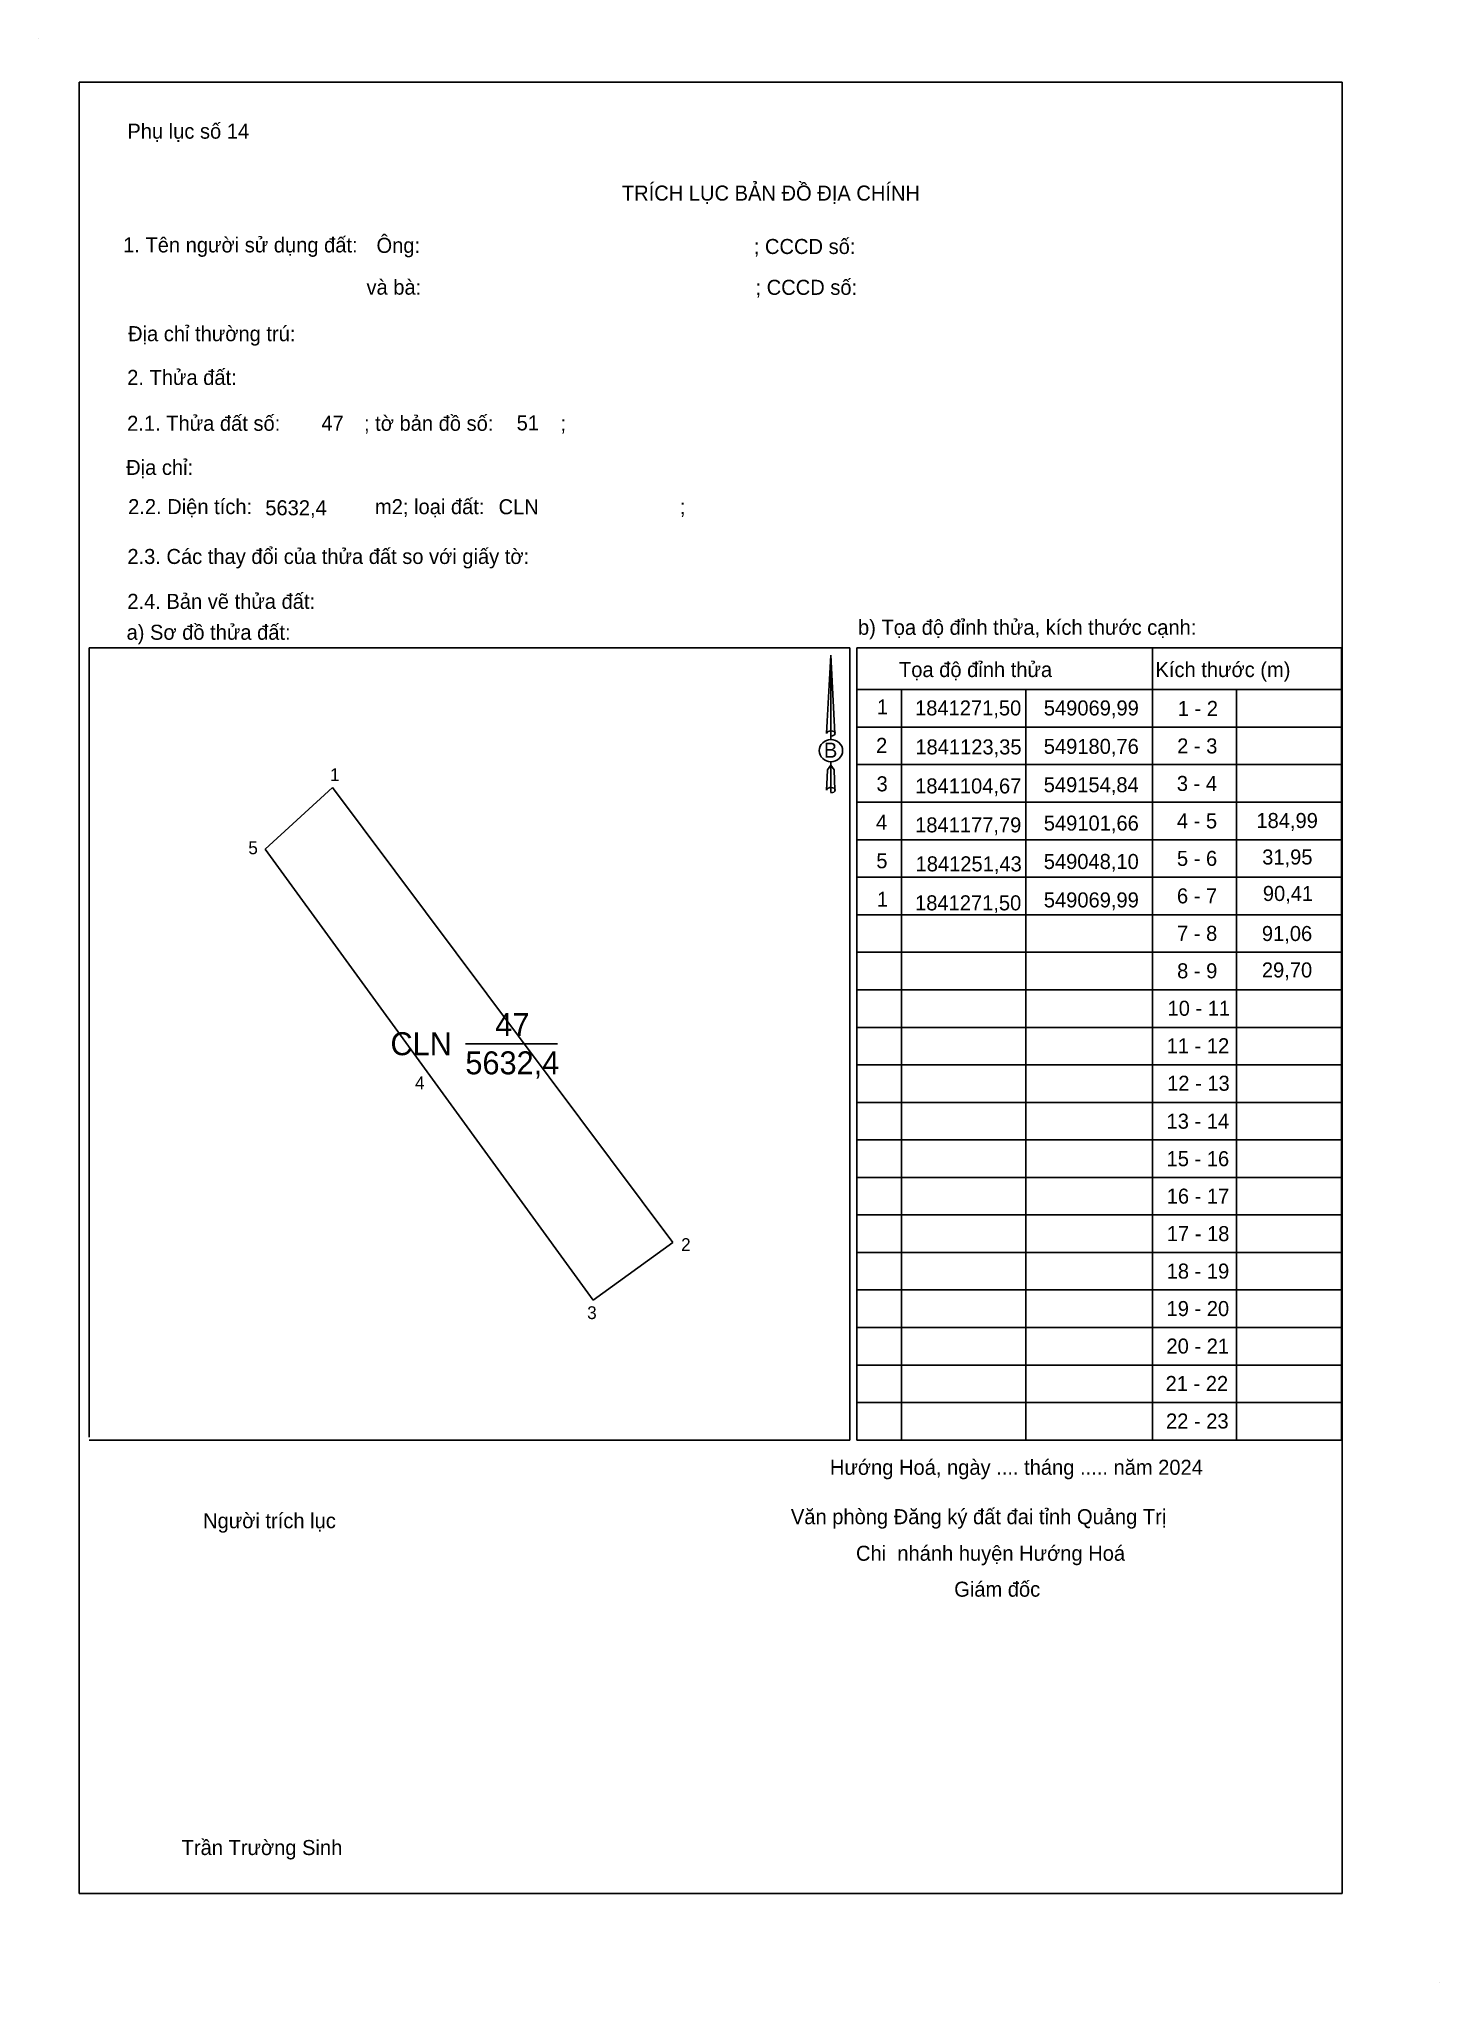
# Model space of a CAD drawing. Extents: x 548974 to 549430, y 1840883 to 1841515.
import ezdxf

# ---------------------------------------------------------------- set-up
doc = ezdxf.new("R2010")
doc.units = 0
for name, color, linetype in [('CanhThua', 7, 'Continuous'), ('hsktNoiDung', 7, 'Continuous'), ('hsktTemplate', 7, 'Continuous'), ('NhanDiaChinhThua', 7, 'Continuous'), ('SoHieuDinhThua', 7, 'Continuous')]:
    doc.layers.add(name, color=color, linetype=linetype)

msp = doc.modelspace()

# ---------------------------------------------------------------- linework, layer by layer
at = {"layer": 'CanhThua'}
for p, q in [((549048.1, 1841251.43), (549069.99, 1841271.5)), ((549069.99, 1841271.5), (549180.77, 1841123.35)), ((549101.66, 1841177.79), (549048.1, 1841251.43)), ((549154.84, 1841104.67), (549101.66, 1841177.79)), ((549180.77, 1841123.35), (549154.84, 1841104.67))]:
    msp.add_line(p, q, dxfattribs=at)
at = {"layer": 'hsktTemplate'}
for p, q in [((548974.43, 1841515.11), (548974.43, 1841515.11)), ((548987.6, 1841501.06), (549398.64, 1841501.06)), ((548987.6, 1840911.58), (548987.6, 1841501.06)), ((549398.64, 1841501.06), (549398.64, 1840911.58)), ((548990.76, 1841316.97), (549238.38, 1841316.97)), ((548990.76, 1841060.01), (548990.76, 1841316.97)), ((549238.38, 1841316.97), (549238.38, 1841059.09)), ((549240.69, 1841316.97), (549240.69, 1841059.09)), ((549240.69, 1841316.97), (549336.86, 1841316.97)), ((549336.86, 1841059.09), (549336.86, 1841316.97)), ((549336.86, 1841316.97), (549398.41, 1841316.97)), ((549398.41, 1841316.97), (549398.41, 1841059.09)), ((549232.23, 1841314.59), (549231.06, 1841293.08)), ((549232.23, 1841314.59), (549233.52, 1841289.09)), ((549232.23, 1841314.59), (549233.52, 1841289.09)), ((549232.23, 1841289.95), (549232.23, 1841314.59)), ((549232.23, 1841314.59), (549233.52, 1841289.09)), ((549241.01, 1841303.33), (549398.41, 1841303.33)), ((549255.22, 1841303.33), (549255.22, 1841059.09)), ((549295.64, 1841303.33), (549295.64, 1841059.09)), ((549364.22, 1841303.33), (549364.22, 1841059.09)), ((549231.06, 1841293.08), (549230.79, 1841289.09)), ((549232.23, 1841289.95), (549232.23, 1841289.01)), ((549232.23, 1841289.01), (549232.23, 1841288.27)), ((549232.23, 1841288.27), (549232.23, 1841287.29)), ((549232.23, 1841288.27), (549232.23, 1841287.29)), ((549232.23, 1841288.27), (549232.23, 1841287.29)), ((549233.52, 1841289.09), (549233.52, 1841289.09)), ((549240.69, 1841291.12), (549398.41, 1841291.12)), ((549232.23, 1841278.72), (549231.14, 1841277.27)), ((549232.23, 1841278.72), (549232.23, 1841279.85)), ((549232.23, 1841278.72), (549232.23, 1841279.85)), ((549232.23, 1841278.72), (549232.23, 1841279.85)), ((549232.23, 1841278.72), (549233.25, 1841277.27)), ((549232.23, 1841278.72), (549233.25, 1841277.27)), ((549232.23, 1841278.72), (549233.25, 1841277.27)), ((549232.23, 1841271.52), (549232.23, 1841278.72)), ((549240.69, 1841278.91), (549398.41, 1841278.91)), ((549231.06, 1841274.69), (549230.79, 1841270.66)), ((549231.14, 1841277.27), (549231.06, 1841274.69)), ((549233.25, 1841277.27), (549233.52, 1841270.66)), ((549233.25, 1841277.27), (549233.52, 1841270.66)), ((549233.25, 1841277.27), (549233.52, 1841270.66)), ((549232.23, 1841271.52), (549232.23, 1841270.51)), ((549232.23, 1841270.51), (549232.23, 1841269.8)), ((549233.52, 1841270.66), (549233.52, 1841270.66)), ((549240.69, 1841266.69), (549398.41, 1841266.69)), ((549240.69, 1841254.48), (549398.41, 1841254.48)), ((549240.69, 1841242.27), (549398.41, 1841242.27)), ((549240.69, 1841230.06), (549398.41, 1841230.06)), ((549240.69, 1841217.85), (549398.41, 1841217.85)), ((549240.69, 1841205.63), (549398.41, 1841205.63)), ((549240.69, 1841193.42), (549398.41, 1841193.42)), ((549240.69, 1841181.21), (549398.41, 1841181.21)), ((549240.69, 1841169), (549398.41, 1841169)), ((549240.69, 1841156.79), (549398.41, 1841156.79)), ((549240.69, 1841144.57), (549398.41, 1841144.57)), ((549240.69, 1841132.36), (549398.41, 1841132.36)), ((549240.69, 1841120.15), (549398.41, 1841120.15)), ((549240.69, 1841107.94), (549398.41, 1841107.94)), ((549240.69, 1841095.73), (549398.41, 1841095.73)), ((549240.69, 1841083.51), (549398.41, 1841083.51)), ((549240.69, 1841071.3), (549398.41, 1841071.3)), ((549238.38, 1841059.09), (548990.76, 1841059.09)), ((549336.86, 1841059.09), (549240.69, 1841059.09)), ((549336.86, 1841059.09), (549398.41, 1841059.09)), ((549398.64, 1840911.58), (548987.6, 1840911.58)), ((549430.2, 1840882.68), (549430.2, 1840882.68))]:
    msp.add_line(p, q, dxfattribs=at)
msp.add_ellipse((549232.24, 1841283.48), major_axis=(3.8, 0), ratio=0.952727, dxfattribs=at)
for centre, start_param, end_param in [((549232.24, 1841289.06), 1.570796, 3.074452), ((549232.24, 1841289.06), 0.067141, 1.570796), ((549232.24, 1841289.06), 4.712389, 6.283185), ((549232.24, 1841270.6), 2.491069, 3.074278), ((549232.24, 1841270.6), 1.570796, 2.491069), ((549232.24, 1841270.6), 0.067141, 1.570796), ((549232.24, 1841270.6), 4.712389, 6.283185)]:
    msp.add_ellipse(centre, major_axis=(1.39, 0), ratio=0.614131, start_param=start_param, end_param=end_param, dxfattribs=at)
at = {"layer": 'NhanDiaChinhThua'}
msp.add_line((549113.26, 1841188.09), (549143.24, 1841188.09), dxfattribs=at)

# ---------------------------------------------------------------- texts
at = {"layer": 'hsktNoiDung'}
for s, height, p in [('47', 4.892, (549066.39, 1841387.6)), ('51', 4.892, (549129.94, 1841387.69)), ('5632,4', 4.892, (549048.13, 1841360.06)), ('CLN', 4.892, (549124.06, 1841360.39)), ('1', 4.89, (549247.22, 1841295.26)), ('1841271,50', 4.892, (549259.62, 1841294.92)), ('549069,99', 4.892, (549301.53, 1841294.92)), ('2', 4.89, (549246.93, 1841282.74)), ('1841123,35', 4.892, (549259.72, 1841282.24)), ('549180,76', 4.892, (549301.52, 1841282.42)), ('3', 4.89, (549247.08, 1841270.22)), ('1841104,67', 4.892, (549259.65, 1841269.55)), ('549154,84', 4.892, (549301.5, 1841269.93)), ('4', 4.89, (549246.9, 1841257.7)), ('1841177,79', 4.892, (549259.64, 1841256.86)), ('549101,66', 4.892, (549301.52, 1841257.44)), ('184,99', 4.892, (549370.72, 1841258.28)), ('5', 4.89, (549247.01, 1841245.19)), ('1841251,43', 4.892, (549259.79, 1841244.18)), ('549048,10', 4.892, (549301.51, 1841244.95)), ('31,95', 4.892, (549372.61, 1841246.41)), ('1', 4.89, (549247.22, 1841232.67)), ('1841271,50', 4.892, (549259.62, 1841231.49)), ('549069,99', 4.892, (549301.53, 1841232.45)), ('90,41', 4.892, (549372.82, 1841234.54)), ('91,06', 4.892, (549372.51, 1841221.51)), ('29,70', 4.892, (549372.5, 1841209.65))]:
    msp.add_text(s, height=height, dxfattribs=at).set_placement(p)
at = {"layer": 'hsktTemplate'}
for s, height, p in [('Phụ lục số 14', 4.8917, (549003.24, 1841482.63)), (' TRÍCH LỤC BẢN ĐỒ ĐỊA CHÍNH', 4.8917, (549162.37, 1841462.48)), ('1. Tên người sử dụng đất:', 4.8917, (549001.86, 1841445.61)), ('Ông:', 4.892, (549084.33, 1841445.47)), ('; CCCD số:', 4.892, (549207.13, 1841445.1)), ('và bà:', 4.892, (549081.07, 1841431.85)), ('; CCCD số:', 4.892, (549207.69, 1841431.81)), ('Địa chỉ thường trú:', 4.8917, (549003.46, 1841416.73)), ('2. Thửa đất:', 4.8917, (549003.18, 1841402.49)), ('2.1. Thửa đất số:               ; tờ bản đồ số:            ;', 4.8917, (549003.17, 1841387.56)), ('Địa chỉ:', 4.892, (549002.85, 1841373.2)), ('2.2. Diện tích:                      m2; loại đất:                                   ;', 4.8917, (549003.49, 1841360.43)), ('2.3. Các thay đổi của thửa đất so với giấy tờ:', 4.8917, (549003.24, 1841344.22)), ('2.4. Bản vẽ thửa đất:', 4.8917, (549003.23, 1841329.61)), ('a) Sơ đồ thửa đất:', 4.8917, (549002.98, 1841319.55)), ('b) Tọa độ đỉnh thửa, kích thước cạnh:', 4.8917, (549241.05, 1841321.16)), ('Tọa độ đỉnh thửa', 4.8917, (549254.39, 1841307.41)), ('Kích thước (m)', 4.8917, (549337.88, 1841307.41)), ('1 - 2', 4.892, (549345.12, 1841294.76)), ('B', 4.89, (549229.97, 1841281.18)), ('2 - 3', 4.892, (549344.93, 1841282.56)), ('3 - 4', 4.892, (549344.82, 1841270.35)), ('4 - 5', 4.892, (549344.84, 1841258.16)), ('5 - 6', 4.892, (549344.86, 1841245.96)), ('6 - 7', 4.892, (549344.86, 1841233.76)), ('7 - 8', 4.892, (549344.89, 1841221.57)), ('8 - 9', 4.892, (549344.92, 1841209.37)), ('10 - 11', 4.892, (549341.8, 1841197.18)), ('11 - 12', 4.892, (549341.51, 1841184.98)), ('12 - 13', 4.892, (549341.66, 1841172.78)), ('13 - 14', 4.892, (549341.48, 1841160.43)), ('15 - 16', 4.892, (549341.49, 1841148.23)), ('16 - 17', 4.892, (549341.52, 1841136.04)), ('17 - 18', 4.892, (549341.56, 1841123.84)), ('18 - 19', 4.892, (549341.51, 1841111.64)), ('19 - 20', 4.892, (549341.48, 1841099.45)), ('20 - 21', 4.892, (549341.45, 1841087.25)), ('21 - 22', 4.892, (549341.16, 1841075.06)), ('22 - 23', 4.892, (549341.31, 1841062.86)), ('Hướng Hoá, ngày .... tháng ..... năm 2024', 4.8917, (549231.91, 1841047.79)), ('Người trích lục', 4.8917, (549027.89, 1841030.41)), ('Văn phòng Đăng ký đất đai tỉnh Quảng Trị', 4.8917, (549219.21, 1841031.72)), (' Chi  nhánh huyện Hướng Hoá', 4.8917, (549238.58, 1841019.82)), (' Giám đốc', 4.892, (549270.54, 1841008.12)), ('Trần Trường Sinh', 4.8917, (549020.9, 1840924.04))]:
    msp.add_text(s, height=height, dxfattribs=at).set_placement(p)
at = {"layer": 'NhanDiaChinhThua'}
for s, p in [('47', (549122.98, 1841190.58)), ('CLN', (549088.87, 1841184.35)), ('5632,4', (549113.26, 1841178.13))]:
    msp.add_text(s, height=7.472, dxfattribs=at).set_placement(p)
at = {"layer": 'SoHieuDinhThua'}
for s, p in [('1', (549069.22, 1841273.57)), ('5', (549042.61, 1841249.76)), ('4', (549096.85, 1841173.25)), ('2', (549183.47, 1841120.63)), ('3', (549152.89, 1841098.47))]:
    msp.add_text(s, height=4.17, dxfattribs=at).set_placement(p)

doc.saveas('drawing.dxf')
